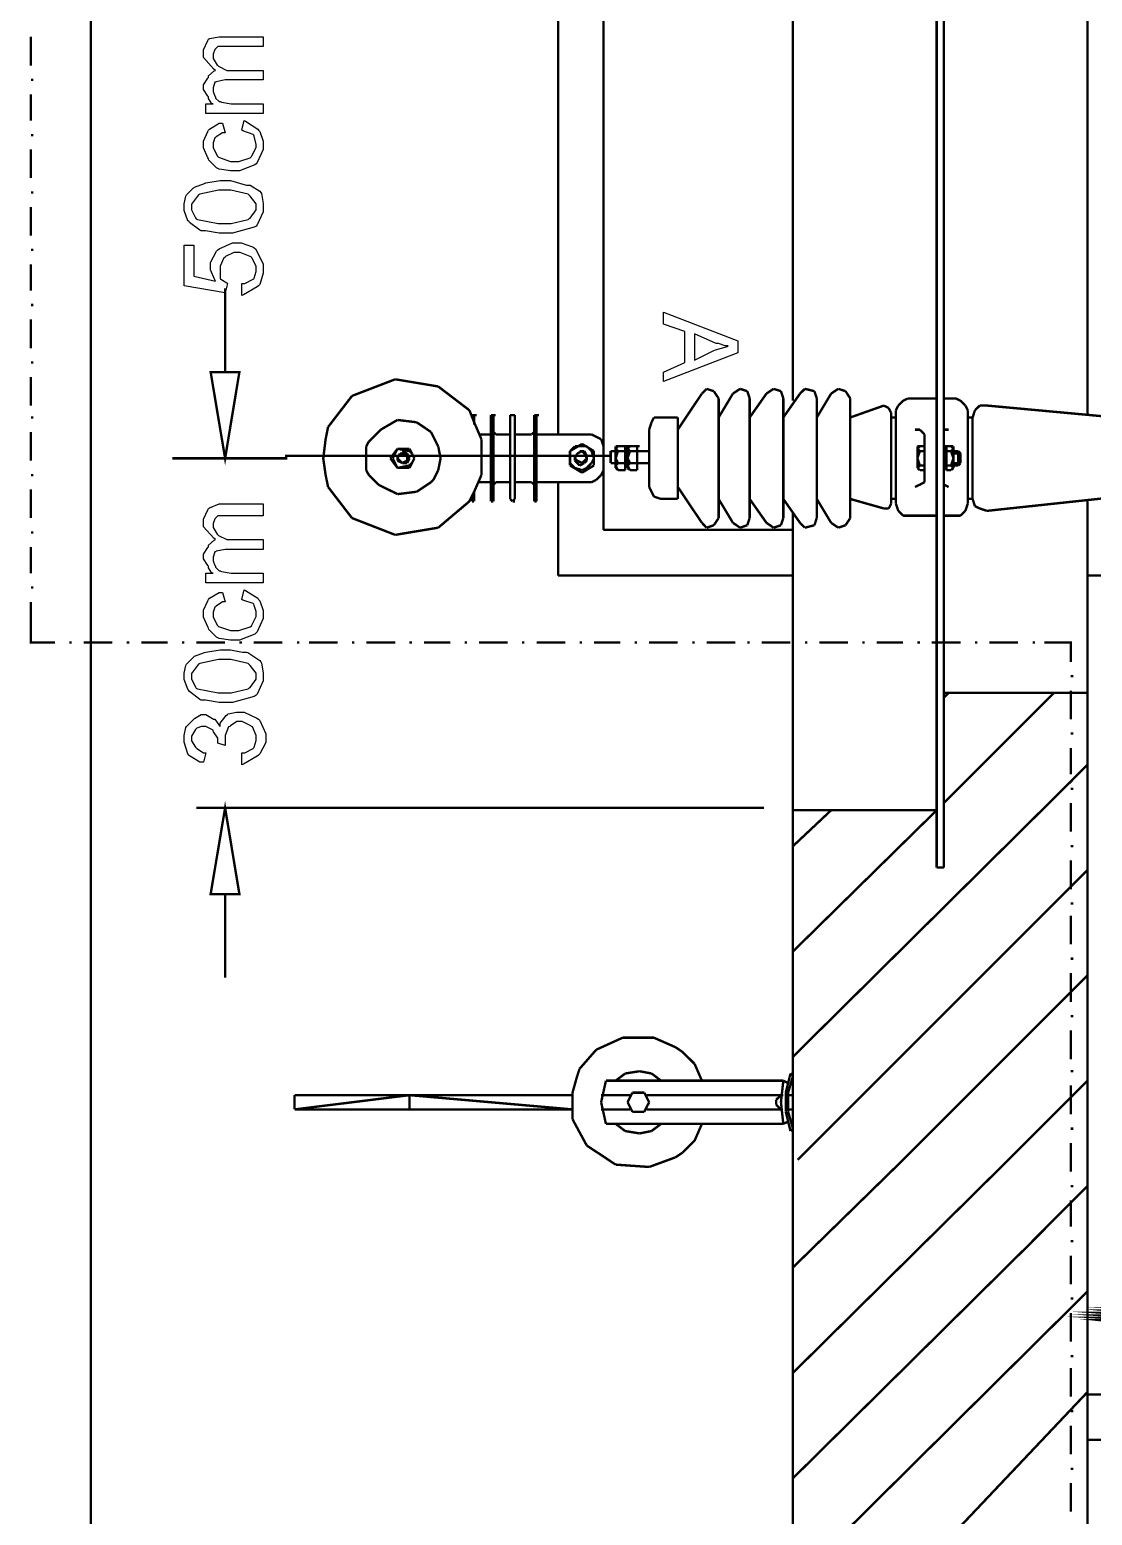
# Model space of a CAD drawing. Header units: metres. Extents: x 3290 to 4536, y 1562 to 1983.
# Drawn here: x 4113.22 to 4124.91, y 1697.76 to 1714.1 of the extents above; entities that cross this region are included whole.
import ezdxf

# ---------------------------------------------------------------- set-up
doc = ezdxf.new("R2010")
doc.units = ezdxf.units.M
for name, color, linetype in [('C00-00-00-BLACK', 7, 'Continuous'), ('C00-00-FF', 5, 'Continuous'), ('C00-7E-FF', 150, 'Continuous'), ('CC6-C8-CA', 254, 'Continuous'), ('CDB-DB-DB', 254, 'Continuous'), ('CFF-00-00', 1, 'Continuous'), ('CFF-7E-00', 30, 'Continuous')]:
    doc.layers.add(name, color=color, linetype=linetype)

msp = doc.modelspace()

# ---------------------------------------------------------------- linework, layer by layer
at = {"layer": 'C00-00-00-BLACK', "const_width": 0.0263}
for points in [[(4113.897, 1667.761), (4113.897, 1743.505)], [(4123.196, 1726.761), (4123.196, 1704.884)], [(4123.275, 1726.761), (4123.275, 1704.884)], [(4119.533, 1708.597), (4119.533, 1723.049)], [(4119.034, 1709.648), (4119.034, 1715.572)], [(4124.854, 1709.86), (4124.854, 1715.362)], [(4121.616, 1710.018), (4121.616, 1715.204)], [(4113.238, 1713.704), (4113.238, 1714.02)], [(4113.238, 1713.546), (4113.264, 1713.546)], [(4113.238, 1713.098), (4113.238, 1713.387)], [(4113.238, 1712.939), (4113.264, 1712.939)], [(4113.238, 1712.466), (4113.238, 1712.782)], [(4113.238, 1712.308), (4113.264, 1712.308)], [(4113.238, 1711.833), (4113.238, 1712.149)], [(4113.238, 1711.676), (4113.264, 1711.676)], [(4113.238, 1711.23), (4113.238, 1711.518)], [(4113.238, 1711.071), (4113.264, 1711.071)], [(4113.238, 1710.596), (4113.238, 1710.912)], [(4113.238, 1710.438), (4113.264, 1710.438)], [(4113.238, 1709.965), (4113.238, 1710.28)], [(4117.243, 1710.254), (4116.768, 1710.071)], [(4117.716, 1710.175), (4117.243, 1710.254)], [(4118.059, 1709.913), (4117.716, 1710.175)], [(4120.615, 1710.097), (4120.35, 1709.7)], [(4120.667, 1710.149), (4120.615, 1710.097)], [(4120.746, 1710.123), (4120.667, 1710.149)], [(4120.799, 1710.044), (4120.746, 1710.123)], [(4120.956, 1710.097), (4120.799, 1709.834)], [(4121.035, 1710.149), (4120.956, 1710.097)], [(4121.114, 1710.123), (4121.035, 1710.149)], [(4121.14, 1710.044), (4121.114, 1710.123)], [(4121.325, 1710.097), (4121.14, 1709.834)], [(4121.403, 1710.149), (4121.325, 1710.097)], [(4121.484, 1710.123), (4121.403, 1710.149)], [(4121.51, 1710.044), (4121.484, 1710.123)], [(4121.694, 1710.097), (4121.51, 1709.834)], [(4121.694, 1710.097), (4121.51, 1709.834)], [(4121.747, 1710.149), (4121.694, 1710.097)], [(4121.852, 1710.123), (4121.747, 1710.149)], [(4121.878, 1710.044), (4121.852, 1710.123)], [(4122.036, 1710.097), (4121.878, 1709.834)], [(4122.115, 1710.149), (4122.036, 1710.097)], [(4122.194, 1710.123), (4122.115, 1710.149)], [(4122.246, 1710.044), (4122.194, 1710.123)], [(4116.768, 1710.071), (4116.505, 1709.729)], [(4118.111, 1709.781), (4118.059, 1709.913)], [(4120.799, 1708.728), (4120.799, 1710.044)], [(4121.14, 1708.728), (4121.14, 1710.044)], [(4121.51, 1708.728), (4121.51, 1710.044)], [(4121.878, 1708.728), (4121.878, 1710.044)], [(4122.246, 1708.728), (4122.246, 1710.044)], [(4122.246, 1709.834), (4122.616, 1709.965)], [(4122.669, 1709.938), (4122.616, 1709.965)], [(4122.695, 1709.886), (4122.669, 1709.938)], [(4122.774, 1709.965), (4122.748, 1709.913)], [(4122.748, 1708.885), (4122.748, 1709.913)], [(4122.827, 1710.018), (4122.774, 1709.965)], [(4122.879, 1710.044), (4122.827, 1710.018)], [(4122.879, 1710.044), (4123.196, 1710.044)], [(4123.275, 1710.044), (4123.407, 1710.044)], [(4123.459, 1710.018), (4123.407, 1710.044)], [(4123.512, 1709.965), (4123.459, 1710.018)], [(4123.538, 1709.913), (4123.512, 1709.965)], [(4123.538, 1708.885), (4123.538, 1709.913)], [(4123.617, 1709.913), (4123.591, 1709.834)], [(4123.67, 1709.965), (4123.617, 1709.913)], [(4123.748, 1709.965), (4123.67, 1709.965)], [(4125.461, 1709.807), (4123.748, 1709.965)], [(4113.238, 1709.834), (4113.264, 1709.834)], [(4117.268, 1709.807), (4117.084, 1709.7)], [(4117.479, 1709.781), (4117.268, 1709.807)], [(4117.637, 1709.674), (4117.479, 1709.781)], [(4118.086, 1709.86), (4118.086, 1709.834)], [(4118.111, 1709.86), (4118.086, 1709.86)], [(4118.086, 1709.86), (4118.111, 1709.86)], [(4118.111, 1709.86), (4118.111, 1709.754)], [(4118.111, 1709.86), (4118.138, 1709.86)], [(4118.191, 1709.595), (4118.111, 1709.781)], [(4118.296, 1709.86), (4118.296, 1708.938)], [(4118.322, 1709.86), (4118.296, 1709.86)], [(4118.296, 1709.86), (4118.322, 1709.86)], [(4118.322, 1709.86), (4118.322, 1708.938)], [(4118.322, 1709.86), (4118.349, 1709.86)], [(4118.506, 1709.86), (4118.506, 1708.938)], [(4118.533, 1709.86), (4118.506, 1709.86)], [(4118.559, 1709.86), (4118.533, 1709.86)], [(4118.533, 1709.86), (4118.559, 1709.86)], [(4118.559, 1709.86), (4118.559, 1708.938)], [(4118.771, 1709.86), (4118.771, 1708.938)], [(4118.797, 1709.86), (4118.771, 1709.86)], [(4118.771, 1709.86), (4118.797, 1709.86)], [(4118.797, 1709.86), (4118.797, 1708.938)], [(4118.797, 1709.86), (4118.824, 1709.86)], [(4120.061, 1709.781), (4120.035, 1709.7)], [(4120.087, 1709.834), (4120.061, 1709.781)], [(4120.166, 1709.834), (4120.087, 1709.834)], [(4120.35, 1709.834), (4120.166, 1709.834)], [(4120.35, 1708.938), (4120.35, 1709.834)], [(4122.695, 1708.885), (4122.695, 1709.886)], [(4122.748, 1709.834), (4122.695, 1709.834)], [(4123.591, 1709.834), (4123.538, 1709.834)], [(4123.591, 1708.938), (4123.591, 1709.834)], [(4113.238, 1709.359), (4113.238, 1709.674)], [(4116.478, 1709.595), (4116.452, 1709.385)], [(4116.505, 1709.729), (4116.478, 1709.595)], [(4117.084, 1709.7), (4116.953, 1709.569)], [(4117.663, 1709.622), (4117.637, 1709.674)], [(4117.716, 1709.517), (4117.663, 1709.622)], [(4118.165, 1709.648), (4118.27, 1709.648)], [(4118.191, 1709.385), (4118.191, 1709.595)], [(4118.27, 1709.648), (4118.296, 1709.648)], [(4118.296, 1709.648), (4118.296, 1709.674)], [(4118.322, 1709.674), (4118.349, 1709.648)], [(4118.349, 1709.648), (4118.375, 1709.648)], [(4118.375, 1709.648), (4118.48, 1709.648)], [(4118.48, 1709.648), (4118.506, 1709.648)], [(4118.506, 1709.648), (4118.506, 1709.674)], [(4118.559, 1709.674), (4118.559, 1709.648)], [(4118.559, 1709.648), (4118.585, 1709.648)], [(4118.585, 1709.648), (4118.717, 1709.648)], [(4118.717, 1709.648), (4118.745, 1709.648)], [(4118.745, 1709.648), (4118.771, 1709.674)], [(4118.797, 1709.674), (4118.797, 1709.648)], [(4118.797, 1709.648), (4118.824, 1709.648)], [(4118.824, 1709.648), (4119.402, 1709.648)], [(4119.454, 1709.622), (4119.402, 1709.648)], [(4119.507, 1709.595), (4119.454, 1709.622)], [(4119.533, 1709.517), (4119.507, 1709.595)], [(4120.035, 1709.07), (4120.035, 1709.7)], [(4123.011, 1709.7), (4122.958, 1709.7)], [(4123.063, 1709.648), (4123.011, 1709.7)], [(4123.063, 1709.595), (4123.063, 1709.648)], [(4123.063, 1709.595), (4123.063, 1709.201)], [(4123.328, 1709.7), (4123.275, 1709.7)], [(4116.953, 1709.569), (4116.925, 1709.517)], [(4116.925, 1709.517), (4116.925, 1709.385)], [(4117.268, 1709.49), (4117.19, 1709.385)], [(4117.268, 1709.49), (4117.216, 1709.385)], [(4117.4, 1709.49), (4117.268, 1709.49)], [(4117.4, 1709.464), (4117.268, 1709.49)], [(4117.295, 1709.438), (4117.268, 1709.385)], [(4117.321, 1709.438), (4117.295, 1709.438)], [(4117.374, 1709.438), (4117.321, 1709.464)], [(4117.374, 1709.438), (4117.321, 1709.438)], [(4117.374, 1709.385), (4117.374, 1709.438)], [(4117.4, 1709.385), (4117.374, 1709.438)], [(4117.453, 1709.385), (4117.4, 1709.49)], [(4117.427, 1709.438), (4117.4, 1709.464)], [(4117.453, 1709.385), (4117.427, 1709.438)], [(4117.742, 1709.385), (4117.716, 1709.517)], [(4119.297, 1709.543), (4119.165, 1709.464)], [(4119.218, 1709.517), (4119.165, 1709.464)], [(4119.165, 1709.464), (4119.165, 1709.306)], [(4119.165, 1709.464), (4119.165, 1709.385)], [(4119.297, 1709.517), (4119.218, 1709.517)], [(4119.244, 1709.438), (4119.218, 1709.385)], [(4119.297, 1709.464), (4119.244, 1709.438)], [(4119.323, 1709.464), (4119.27, 1709.464)], [(4119.428, 1709.464), (4119.297, 1709.543)], [(4119.349, 1709.517), (4119.297, 1709.517)], [(4119.323, 1709.438), (4119.297, 1709.464)], [(4119.349, 1709.412), (4119.323, 1709.464)], [(4119.349, 1709.385), (4119.323, 1709.438)], [(4119.402, 1709.464), (4119.349, 1709.517)], [(4119.428, 1709.385), (4119.402, 1709.464)], [(4119.428, 1709.306), (4119.428, 1709.464)], [(4119.533, 1709.517), (4119.533, 1709.254)], [(4119.612, 1709.333), (4119.612, 1709.464)], [(4119.667, 1709.464), (4119.612, 1709.464)], [(4119.612, 1709.333), (4119.612, 1709.464)], [(4119.667, 1709.517), (4119.667, 1709.279)], [(4119.667, 1709.517), (4119.692, 1709.517)], [(4119.692, 1709.517), (4119.667, 1709.49)], [(4119.667, 1709.49), (4119.692, 1709.464)], [(4119.692, 1709.464), (4119.667, 1709.385)], [(4119.692, 1709.517), (4119.772, 1709.517)], [(4119.692, 1709.464), (4119.772, 1709.464)], [(4119.772, 1709.517), (4119.772, 1709.279)], [(4119.772, 1709.517), (4119.798, 1709.517)], [(4119.772, 1709.49), (4119.772, 1709.517)], [(4119.772, 1709.464), (4119.772, 1709.49)], [(4119.772, 1709.385), (4119.772, 1709.464)], [(4119.798, 1709.464), (4119.772, 1709.464)], [(4119.798, 1709.517), (4119.798, 1709.279)], [(4119.798, 1709.517), (4119.824, 1709.517)], [(4119.824, 1709.517), (4119.798, 1709.49)], [(4119.798, 1709.49), (4119.824, 1709.464)], [(4119.824, 1709.464), (4119.798, 1709.385)], [(4119.824, 1709.517), (4119.903, 1709.517)], [(4119.903, 1709.464), (4119.824, 1709.464)], [(4119.903, 1709.517), (4119.903, 1709.279)], [(4119.903, 1709.517), (4119.929, 1709.517)], [(4119.903, 1709.49), (4119.903, 1709.517)], [(4119.903, 1709.464), (4119.903, 1709.49)], [(4119.903, 1709.385), (4119.903, 1709.464)], [(4120.035, 1709.464), (4119.903, 1709.464)], [(4122.984, 1709.517), (4122.984, 1709.279)], [(4122.984, 1709.517), (4123.011, 1709.517)], [(4123.011, 1709.517), (4122.984, 1709.49)], [(4122.984, 1709.49), (4123.011, 1709.464)], [(4123.011, 1709.464), (4122.984, 1709.385)], [(4123.011, 1709.517), (4123.063, 1709.517)], [(4123.011, 1709.464), (4123.063, 1709.464)], [(4123.275, 1709.517), (4123.302, 1709.517)], [(4123.302, 1709.279), (4123.302, 1709.517)], [(4123.302, 1709.517), (4123.328, 1709.517)], [(4123.354, 1709.517), (4123.302, 1709.517)], [(4123.302, 1709.517), (4123.302, 1709.49)], [(4123.302, 1709.49), (4123.302, 1709.464)], [(4123.302, 1709.464), (4123.302, 1709.385)], [(4123.302, 1709.464), (4123.354, 1709.464)], [(4123.381, 1709.517), (4123.354, 1709.517)], [(4123.381, 1709.49), (4123.354, 1709.517)], [(4123.354, 1709.464), (4123.381, 1709.49)], [(4123.381, 1709.385), (4123.354, 1709.464)], [(4123.381, 1709.279), (4123.381, 1709.517)], [(4123.433, 1709.464), (4123.381, 1709.464)], [(4123.381, 1709.438), (4123.433, 1709.438)], [(4123.433, 1709.464), (4123.433, 1709.306)], [(4123.459, 1709.438), (4123.433, 1709.464)], [(4123.459, 1709.438), (4123.459, 1709.333)], [(4116.452, 1709.385), (4116.478, 1709.201)], [(4116.925, 1709.385), (4116.925, 1709.254)], [(4117.19, 1709.385), (4117.268, 1709.279)], [(4117.216, 1709.385), (4117.268, 1709.279)], [(4117.268, 1709.412), (4117.268, 1709.359)], [(4117.268, 1709.385), (4117.295, 1709.359)], [(4117.268, 1709.359), (4117.321, 1709.333)], [(4117.268, 1709.279), (4117.4, 1709.306)], [(4117.268, 1709.279), (4117.4, 1709.279)], [(4117.295, 1709.359), (4117.321, 1709.333)], [(4117.321, 1709.333), (4117.374, 1709.359)], [(4117.321, 1709.333), (4117.374, 1709.333)], [(4117.374, 1709.359), (4117.374, 1709.385)], [(4117.374, 1709.333), (4117.4, 1709.385)], [(4117.4, 1709.279), (4117.453, 1709.385)], [(4117.4, 1709.306), (4117.427, 1709.333)], [(4117.427, 1709.333), (4117.453, 1709.385)], [(4117.716, 1709.254), (4117.742, 1709.385)], [(4118.191, 1709.201), (4118.191, 1709.385)], [(4119.165, 1709.385), (4119.165, 1709.333)], [(4119.165, 1709.333), (4119.218, 1709.279)], [(4119.165, 1709.306), (4119.297, 1709.227)], [(4119.218, 1709.412), (4119.218, 1709.359)], [(4119.218, 1709.385), (4119.244, 1709.359)], [(4119.218, 1709.359), (4119.27, 1709.306)], [(4119.218, 1709.279), (4119.297, 1709.254)], [(4119.244, 1709.359), (4119.297, 1709.333)], [(4119.27, 1709.306), (4119.323, 1709.333)], [(4119.297, 1709.333), (4119.323, 1709.359)], [(4119.297, 1709.227), (4119.428, 1709.306)], [(4119.297, 1709.254), (4119.349, 1709.279)], [(4119.323, 1709.359), (4119.349, 1709.385)], [(4119.323, 1709.333), (4119.349, 1709.359)], [(4119.349, 1709.359), (4119.349, 1709.412)], [(4119.349, 1709.279), (4119.402, 1709.333)], [(4119.402, 1709.333), (4119.428, 1709.385)], [(4119.667, 1709.333), (4119.612, 1709.333)], [(4119.667, 1709.385), (4119.692, 1709.333)], [(4119.692, 1709.333), (4119.667, 1709.306)], [(4119.667, 1709.306), (4119.692, 1709.254)], [(4119.692, 1709.254), (4119.667, 1709.279)], [(4119.772, 1709.333), (4119.692, 1709.333)], [(4119.772, 1709.333), (4119.772, 1709.385)], [(4119.772, 1709.306), (4119.772, 1709.333)], [(4119.798, 1709.333), (4119.772, 1709.333)], [(4119.772, 1709.254), (4119.772, 1709.306)], [(4119.772, 1709.279), (4119.772, 1709.254)], [(4119.798, 1709.385), (4119.824, 1709.333)], [(4119.824, 1709.333), (4119.798, 1709.306)], [(4119.798, 1709.306), (4119.824, 1709.254)], [(4119.824, 1709.254), (4119.798, 1709.279)], [(4119.903, 1709.333), (4119.824, 1709.333)], [(4119.903, 1709.333), (4119.903, 1709.385)], [(4119.903, 1709.306), (4119.903, 1709.333)], [(4120.035, 1709.333), (4119.903, 1709.333)], [(4119.903, 1709.254), (4119.903, 1709.306)], [(4119.903, 1709.254), (4119.903, 1709.279)], [(4122.984, 1709.385), (4123.011, 1709.306)], [(4123.011, 1709.306), (4122.984, 1709.279)], [(4122.984, 1709.279), (4123.011, 1709.254)], [(4123.011, 1709.254), (4122.984, 1709.279)], [(4123.011, 1709.306), (4123.063, 1709.306)], [(4123.275, 1709.279), (4123.302, 1709.279)], [(4123.302, 1709.385), (4123.302, 1709.306)], [(4123.302, 1709.306), (4123.302, 1709.279)], [(4123.302, 1709.306), (4123.354, 1709.306)], [(4123.302, 1709.279), (4123.302, 1709.254)], [(4123.302, 1709.279), (4123.302, 1709.254)], [(4123.354, 1709.306), (4123.381, 1709.385)], [(4123.381, 1709.279), (4123.354, 1709.306)], [(4123.354, 1709.254), (4123.381, 1709.279)], [(4123.381, 1709.279), (4123.354, 1709.254)], [(4123.381, 1709.333), (4123.433, 1709.333)], [(4123.381, 1709.306), (4123.433, 1709.306)], [(4123.433, 1709.306), (4123.459, 1709.333)], [(4113.238, 1709.201), (4113.264, 1709.201)], [(4116.478, 1709.201), (4116.505, 1709.07)], [(4116.925, 1709.254), (4116.953, 1709.201)], [(4116.953, 1709.201), (4117.059, 1709.095)], [(4117.059, 1709.095), (4117.268, 1708.991)], [(4117.479, 1709.017), (4117.637, 1709.122)], [(4117.637, 1709.122), (4117.663, 1709.148)], [(4117.663, 1709.148), (4117.716, 1709.254)], [(4118.111, 1709.017), (4118.191, 1709.201)], [(4118.165, 1709.122), (4118.27, 1709.122)], [(4118.296, 1709.122), (4118.27, 1709.122)], [(4118.296, 1709.095), (4118.296, 1709.122)], [(4118.349, 1709.122), (4118.322, 1709.095)], [(4118.375, 1709.122), (4118.349, 1709.122)], [(4118.48, 1709.122), (4118.375, 1709.122)], [(4118.506, 1709.122), (4118.48, 1709.122)], [(4118.506, 1709.095), (4118.506, 1709.122)], [(4118.585, 1709.122), (4118.559, 1709.122)], [(4118.559, 1709.122), (4118.559, 1709.095)], [(4118.585, 1709.122), (4118.717, 1709.122)], [(4118.745, 1709.122), (4118.717, 1709.122)], [(4118.771, 1709.095), (4118.745, 1709.122)], [(4118.824, 1709.122), (4118.797, 1709.122)], [(4118.797, 1709.122), (4118.797, 1709.095)], [(4118.824, 1709.122), (4119.402, 1709.122)], [(4119.034, 1708.095), (4119.034, 1709.122)], [(4119.402, 1709.122), (4119.454, 1709.148)], [(4119.454, 1709.148), (4119.507, 1709.201)], [(4119.507, 1709.201), (4119.533, 1709.254)], [(4119.692, 1709.254), (4119.772, 1709.254)], [(4119.824, 1709.254), (4119.903, 1709.254)], [(4122.958, 1709.07), (4123.011, 1709.095)], [(4123.063, 1709.254), (4123.011, 1709.254)], [(4123.011, 1709.095), (4123.063, 1709.122)], [(4123.063, 1709.122), (4123.063, 1709.201)], [(4123.275, 1709.095), (4123.328, 1709.07)], [(4123.354, 1709.254), (4123.302, 1709.254)], [(4113.238, 1708.728), (4113.238, 1709.043)], [(4116.505, 1709.07), (4116.768, 1708.728)], [(4117.268, 1708.991), (4117.479, 1709.017)], [(4118.059, 1708.912), (4118.111, 1709.017)], [(4118.086, 1708.964), (4118.086, 1708.912)], [(4118.111, 1709.017), (4118.111, 1708.938)], [(4118.111, 1708.912), (4118.111, 1708.938)], [(4118.296, 1708.938), (4118.296, 1708.912)], [(4118.322, 1708.912), (4118.322, 1708.938)], [(4118.506, 1708.938), (4118.533, 1708.912)], [(4118.533, 1708.912), (4118.559, 1708.938)], [(4118.771, 1708.938), (4118.771, 1708.912)], [(4118.797, 1708.912), (4118.797, 1708.938)], [(4120.035, 1709.07), (4120.061, 1709.017)], [(4120.061, 1709.017), (4120.087, 1708.964)], [(4120.087, 1708.964), (4120.166, 1708.938)], [(4120.35, 1708.938), (4120.166, 1708.938)], [(4120.35, 1709.07), (4120.615, 1708.675)], [(4120.956, 1708.675), (4120.799, 1708.938)], [(4121.325, 1708.675), (4121.14, 1708.938)], [(4121.694, 1708.675), (4121.51, 1708.938)], [(4122.036, 1708.675), (4121.878, 1708.938)], [(4122.246, 1708.938), (4122.616, 1708.833)], [(4122.748, 1708.938), (4122.695, 1708.938)], [(4123.591, 1708.938), (4123.538, 1708.938)], [(4123.591, 1708.938), (4123.617, 1708.859)], [(4123.748, 1708.807), (4125.461, 1708.991)], [(4117.716, 1708.622), (4118.059, 1708.912)], [(4118.086, 1708.912), (4118.111, 1708.912)], [(4118.296, 1708.912), (4118.322, 1708.912)], [(4118.533, 1708.912), (4118.559, 1708.912)], [(4118.771, 1708.912), (4118.797, 1708.912)], [(4121.616, 1675.501), (4121.616, 1708.78)], [(4122.616, 1708.833), (4122.669, 1708.833)], [(4122.669, 1708.833), (4122.695, 1708.885)], [(4122.748, 1708.885), (4122.774, 1708.807)], [(4122.774, 1708.807), (4122.827, 1708.754)], [(4123.459, 1708.754), (4123.512, 1708.807)], [(4123.512, 1708.807), (4123.538, 1708.885)], [(4123.617, 1708.859), (4123.67, 1708.833)], [(4123.67, 1708.833), (4123.748, 1708.807)], [(4124.854, 1678.713), (4124.854, 1708.912)], [(4116.768, 1708.728), (4117.243, 1708.543)], [(4117.243, 1708.543), (4117.716, 1708.622)], [(4120.615, 1708.675), (4120.667, 1708.622)], [(4120.667, 1708.622), (4120.746, 1708.649)], [(4120.746, 1708.649), (4120.799, 1708.728)], [(4120.956, 1708.675), (4121.035, 1708.622)], [(4121.035, 1708.622), (4121.114, 1708.649)], [(4121.114, 1708.649), (4121.14, 1708.728)], [(4121.325, 1708.675), (4121.403, 1708.622)], [(4121.403, 1708.622), (4121.484, 1708.649)], [(4121.484, 1708.649), (4121.51, 1708.728)], [(4121.694, 1708.675), (4121.747, 1708.622)], [(4121.747, 1708.622), (4121.852, 1708.649)], [(4121.852, 1708.649), (4121.878, 1708.728)], [(4122.036, 1708.675), (4122.115, 1708.622)], [(4122.115, 1708.622), (4122.194, 1708.649)], [(4122.194, 1708.649), (4122.246, 1708.728)], [(4122.827, 1708.754), (4122.879, 1708.754)], [(4122.879, 1708.754), (4123.196, 1708.754)], [(4123.275, 1708.754), (4123.407, 1708.754)], [(4123.407, 1708.754), (4123.459, 1708.754)], [(4113.238, 1708.57), (4113.264, 1708.57)], [(4121.616, 1708.597), (4119.533, 1708.597)], [(4113.238, 1708.121), (4113.238, 1708.41)], [(4113.238, 1707.964), (4113.264, 1707.964)], [(4121.616, 1708.095), (4119.034, 1708.095)], [(4124.854, 1708.095), (4125.408, 1708.095)], [(4113.502, 1707.359), (4113.238, 1707.359), (4113.238, 1707.805)], [(4113.66, 1707.359), (4113.686, 1707.359)], [(4114.133, 1707.359), (4113.817, 1707.359)], [(4114.292, 1707.359), (4114.319, 1707.359)], [(4114.74, 1707.359), (4114.451, 1707.359)], [(4114.898, 1707.359), (4114.924, 1707.359)], [(4115.373, 1707.359), (4115.055, 1707.359)], [(4115.53, 1707.359), (4115.557, 1707.359)], [(4116.003, 1707.359), (4115.687, 1707.359)], [(4116.163, 1707.359), (4116.189, 1707.359)], [(4116.61, 1707.359), (4116.294, 1707.359)], [(4116.768, 1707.359), (4116.794, 1707.359)], [(4117.243, 1707.359), (4116.925, 1707.359)], [(4117.4, 1707.359), (4117.427, 1707.359)], [(4117.849, 1707.359), (4117.558, 1707.359)], [(4118.007, 1707.359), (4118.033, 1707.359)], [(4118.48, 1707.359), (4118.165, 1707.359)], [(4118.638, 1707.359), (4118.664, 1707.359)], [(4119.113, 1707.359), (4118.797, 1707.359)], [(4119.27, 1707.359), (4119.297, 1707.359)], [(4119.719, 1707.359), (4119.428, 1707.359)], [(4119.877, 1707.359), (4119.903, 1707.359)], [(4120.35, 1707.359), (4120.035, 1707.359)], [(4120.508, 1707.359), (4120.535, 1707.359)], [(4120.983, 1707.359), (4120.667, 1707.359)], [(4121.114, 1707.359), (4121.14, 1707.359)], [(4121.589, 1707.359), (4121.272, 1707.359)], [(4121.747, 1707.359), (4121.773, 1707.359)], [(4122.22, 1707.359), (4121.905, 1707.359)], [(4122.38, 1707.359), (4122.405, 1707.359)], [(4122.827, 1707.359), (4122.537, 1707.359)], [(4122.984, 1707.359), (4123.011, 1707.359)], [(4123.459, 1707.359), (4123.142, 1707.359)], [(4123.617, 1707.359), (4123.643, 1707.359)], [(4124.092, 1707.359), (4123.775, 1707.359)], [(4124.25, 1707.359), (4124.276, 1707.359)], [(4124.67, 1707.146), (4124.67, 1707.359), (4124.381, 1707.359)], [(4124.67, 1706.989), (4124.697, 1706.989)], [(4124.67, 1706.516), (4124.67, 1706.831)], [(4123.275, 1706.753), (4123.328, 1706.805)], [(4123.275, 1705.594), (4124.486, 1706.805)], [(4124.854, 1706.805), (4123.275, 1706.805)], [(4124.67, 1706.358), (4124.697, 1706.358)], [(4124.67, 1705.91), (4124.67, 1706.2)], [(4124.67, 1705.83), (4124.854, 1706.016)], [(4121.616, 1702.804), (4124.67, 1705.83)], [(4124.67, 1705.751), (4124.697, 1705.751)], [(4121.616, 1705.12), (4122.036, 1705.515)], [(4121.616, 1703.962), (4123.196, 1705.515)], [(4121.616, 1705.515), (4123.196, 1705.515)], [(4124.67, 1705.278), (4124.67, 1705.594)], [(4124.67, 1705.12), (4124.697, 1705.12)], [(4123.196, 1704.884), (4123.275, 1704.884)], [(4124.67, 1704.646), (4124.67, 1704.963)], [(4124.67, 1704.672), (4124.854, 1704.858)], [(4121.668, 1701.671), (4124.67, 1704.672)], [(4124.67, 1704.488), (4124.697, 1704.488)], [(4124.67, 1704.041), (4124.67, 1704.356)], [(4124.67, 1703.883), (4124.697, 1703.883)], [(4124.67, 1703.408), (4124.67, 1703.725)], [(4124.67, 1703.515), (4124.854, 1703.699)], [(4122.827, 1701.671), (4124.67, 1703.515)], [(4124.67, 1703.251), (4124.697, 1703.251)], [(4124.67, 1702.777), (4124.67, 1703.093)], [(4119.745, 1703.014), (4119.454, 1702.882)], [(4120.087, 1703.014), (4119.745, 1703.014)], [(4120.324, 1702.909), (4120.087, 1703.014)], [(4120.403, 1702.856), (4120.324, 1702.909)], [(4119.454, 1702.882), (4119.27, 1702.672)], [(4120.535, 1702.725), (4120.403, 1702.856)], [(4120.615, 1702.541), (4120.535, 1702.725)], [(4119.244, 1702.593), (4119.192, 1702.409)], [(4119.27, 1702.672), (4119.244, 1702.593)], [(4119.772, 1702.62), (4119.667, 1702.541)], [(4119.929, 1702.645), (4119.772, 1702.62)], [(4120.061, 1702.62), (4119.929, 1702.645)], [(4120.166, 1702.541), (4120.061, 1702.62)], [(4121.589, 1702.62), (4121.537, 1702.409)], [(4121.616, 1702.593), (4121.563, 1702.409)], [(4121.589, 1702.62), (4121.616, 1702.593)], [(4124.67, 1702.645), (4124.697, 1702.645)], [(4119.192, 1702.409), (4119.192, 1702.199)], [(4119.56, 1702.541), (4119.507, 1702.304)], [(4121.51, 1702.541), (4119.56, 1702.541)], [(4119.851, 1702.409), (4119.824, 1702.357)], [(4119.929, 1702.409), (4119.851, 1702.409)], [(4119.982, 1702.409), (4119.929, 1702.409)], [(4120.008, 1702.357), (4119.982, 1702.409)], [(4121.51, 1702.541), (4121.484, 1702.304)], [(4121.51, 1702.541), (4121.563, 1702.514)], [(4121.537, 1702.409), (4121.537, 1702.199)], [(4121.563, 1702.409), (4121.563, 1702.199)], [(4124.67, 1702.357), (4124.854, 1702.541)], [(4124.67, 1702.172), (4124.67, 1702.488)], [(4117.4, 1702.382), (4116.137, 1702.225)], [(4117.4, 1702.382), (4116.137, 1702.225)], [(4116.137, 1702.225), (4116.137, 1702.382)], [(4116.137, 1702.382), (4117.4, 1702.382)], [(4119.192, 1702.225), (4117.4, 1702.382)], [(4117.4, 1702.382), (4119.192, 1702.382)], [(4119.192, 1702.225), (4117.4, 1702.382)], [(4117.4, 1702.382), (4117.4, 1702.225)], [(4117.4, 1702.225), (4117.4, 1702.382)], [(4119.192, 1702.382), (4119.192, 1702.225)], [(4119.824, 1702.382), (4119.507, 1702.382)], [(4119.507, 1702.304), (4119.56, 1702.066)], [(4119.824, 1702.357), (4119.798, 1702.304)], [(4119.798, 1702.304), (4119.824, 1702.251)], [(4119.824, 1702.251), (4119.851, 1702.199)], [(4119.982, 1702.199), (4120.008, 1702.251)], [(4121.484, 1702.382), (4120.008, 1702.382)], [(4120.035, 1702.304), (4120.008, 1702.357)], [(4120.008, 1702.251), (4120.035, 1702.304)], [(4121.484, 1702.382), (4121.431, 1702.33)], [(4121.431, 1702.33), (4121.431, 1702.277)], [(4121.431, 1702.277), (4121.484, 1702.225)], [(4121.484, 1702.382), (4121.51, 1702.382)], [(4121.484, 1702.304), (4121.51, 1702.066)], [(4121.563, 1702.382), (4121.589, 1702.382)], [(4121.616, 1702.382), (4121.589, 1702.382)], [(4121.616, 1702.357), (4121.616, 1702.382)], [(4121.616, 1702.357), (4121.616, 1702.251)], [(4121.616, 1702.225), (4121.616, 1702.251)], [(4123.985, 1701.671), (4124.67, 1702.357)], [(4116.137, 1702.225), (4117.4, 1702.225)], [(4117.4, 1702.225), (4119.192, 1702.225)], [(4119.192, 1702.199), (4119.192, 1702.118)], [(4119.192, 1702.118), (4119.349, 1701.828)], [(4119.824, 1702.225), (4119.507, 1702.225)], [(4119.851, 1702.199), (4119.929, 1702.199)], [(4119.929, 1702.199), (4119.982, 1702.199)], [(4121.484, 1702.225), (4120.008, 1702.225)], [(4121.51, 1702.066), (4121.563, 1702.091)], [(4121.537, 1702.199), (4121.589, 1701.987)], [(4121.563, 1702.225), (4121.589, 1702.225)], [(4121.563, 1702.199), (4121.616, 1702.013)], [(4121.589, 1702.225), (4121.616, 1702.225)], [(4121.51, 1702.066), (4119.56, 1702.066)], [(4119.667, 1702.066), (4119.772, 1701.987)], [(4119.772, 1701.987), (4119.929, 1701.961)], [(4119.929, 1701.961), (4120.061, 1701.987)], [(4120.061, 1701.987), (4120.166, 1702.066)], [(4120.535, 1701.882), (4120.615, 1702.066)], [(4121.616, 1702.013), (4121.589, 1701.987)], [(4124.67, 1702.013), (4124.697, 1702.013)], [(4119.349, 1701.828), (4119.667, 1701.618)], [(4120.324, 1701.698), (4120.403, 1701.75)], [(4120.403, 1701.75), (4120.535, 1701.882)], [(4124.67, 1701.54), (4124.67, 1701.855)], [(4119.667, 1701.618), (4120.035, 1701.592)], [(4120.035, 1701.592), (4120.324, 1701.698)], [(4121.616, 1700.487), (4122.827, 1701.671)], [(4121.616, 1699.328), (4123.985, 1701.671)], [(4124.67, 1701.198), (4124.854, 1701.382)], [(4124.67, 1701.382), (4124.697, 1701.382)], [(4124.17, 1700.696), (4124.67, 1701.198)], [(4124.67, 1700.935), (4124.67, 1701.224)], [(4124.67, 1700.775), (4124.697, 1700.775)], [(4121.616, 1698.169), (4124.17, 1700.696)], [(4124.67, 1700.302), (4124.67, 1700.618)], [(4121.616, 1697.011), (4124.854, 1700.223)], [(4124.67, 1700.145), (4124.697, 1700.145)], [(4124.67, 1699.671), (4124.67, 1699.987)], [(4124.67, 1699.512), (4124.697, 1699.512)], [(4124.67, 1699.065), (4124.67, 1699.38)], [(4121.616, 1695.694), (4124.854, 1699.117)], [(4124.854, 1699.091), (4146.772, 1699.091)], [(4124.67, 1698.907), (4124.697, 1698.907)], [(4124.67, 1698.433), (4124.67, 1698.749)], [(4124.854, 1698.592), (4146.772, 1698.592)], [(4124.67, 1698.274), (4124.697, 1698.274)], [(4124.67, 1697.801), (4124.67, 1698.117)]]:
    msp.add_lwpolyline(points, dxfattribs=at)
at = {"layer": 'C00-00-00-BLACK'}
for points in [[(4120.192, 1710.992), (4121.009, 1710.675), (4121.009, 1710.544), (4120.192, 1710.228), (4120.192, 1710.333), (4120.429, 1710.438), (4120.429, 1710.78), (4120.192, 1710.859), (4120.192, 1710.992)], [(4120.535, 1710.754), (4120.535, 1710.465), (4120.746, 1710.57), (4120.766, 1710.577), (4120.898, 1710.616), (4120.904, 1710.622), (4120.871, 1710.622), (4120.797, 1710.649), (4120.772, 1710.649), (4120.535, 1710.754)]]:
    msp.add_lwpolyline(points, close=True, dxfattribs=at)
at = {"layer": 'C00-00-FF', "const_width": 0.0263}
msp.add_lwpolyline([(4116.057, 1709.385), (4114.792, 1709.385)], dxfattribs=at)
msp.add_lwpolyline([(4116.057, 1709.385), (4114.792, 1709.385)], dxfattribs=at)
at = {"layer": 'C00-7E-FF', "const_width": 0.0263}
for points in [[(4115.373, 1710.333), (4115.373, 1711.255)], [(4115.373, 1710.333), (4115.373, 1710.885)], [(4115.108, 1709.385), (4115.055, 1709.385)], [(4115.108, 1709.385), (4115.055, 1709.385)], [(4121.298, 1705.541), (4115.055, 1705.541)], [(4115.373, 1704.593), (4115.373, 1703.673)]]:
    msp.add_lwpolyline(points, dxfattribs=at)
for points in [[(4115.214, 1710.333), (4115.53, 1710.333), (4115.373, 1709.385), (4115.214, 1710.333)], [(4115.214, 1710.333), (4115.53, 1710.333), (4115.373, 1709.385), (4115.214, 1710.333)], [(4115.214, 1704.593), (4115.53, 1704.593), (4115.373, 1705.541), (4115.214, 1704.593)]]:
    msp.add_lwpolyline(points, close=True, dxfattribs=at)
at = {"layer": 'C00-7E-FF'}
for points in [[(4115.214, 1710.333), (4115.53, 1710.333), (4115.373, 1709.385), (4115.214, 1710.333)], [(4115.214, 1710.333), (4115.53, 1710.333), (4115.373, 1709.385), (4115.214, 1710.333)], [(4115.214, 1704.593), (4115.53, 1704.593), (4115.373, 1705.541), (4115.214, 1704.593)]]:
    msp.add_lwpolyline(points, close=True, dxfattribs=at)
at = {"layer": 'CC6-C8-CA', "const_width": 0.0263}
for points in [[(4125.408, 1699.96), (4125.04, 1699.96), (4125.435, 1699.934), (4125.408, 1699.96)], [(4125.382, 1699.987), (4125.04, 1699.987), (4125.408, 1699.96), (4125.382, 1699.987)], [(4125.356, 1700.014), (4125.093, 1700.014), (4125.382, 1699.987), (4125.356, 1700.014)], [(4125.75, 1700.039), (4125.303, 1700.039), (4125.75, 1700.014), (4125.75, 1700.039)], [(4125.435, 1699.934), (4125.014, 1699.934), (4125.435, 1699.908), (4125.435, 1699.934)], [(4125.461, 1699.908), (4124.988, 1699.908), (4125.461, 1699.855), (4125.461, 1699.908)]]:
    msp.add_lwpolyline(points, close=True, dxfattribs=at)
at = {"layer": 'CDB-DB-DB', "const_width": 0.0263}
msp.add_lwpolyline([(4124.854, 1699.249), (4124.854, 1699.934)], dxfattribs=at)
at = {"layer": 'CFF-00-00', "const_width": 0.0263}
msp.add_lwpolyline([(4119.612, 1709.412), (4116.03, 1709.412)], dxfattribs=at)
at = {"layer": 'CFF-7E-00'}
for points in [[(4115.793, 1713.176), (4115.162, 1713.176), (4115.162, 1713.282), (4115.241, 1713.282), (4115.227, 1713.282), (4115.189, 1713.341), (4115.189, 1713.361), (4115.182, 1713.367), (4115.134, 1713.442), (4115.134, 1713.465), (4115.134, 1713.493), (4115.182, 1713.567), (4115.189, 1713.573), (4115.189, 1713.592), (4115.254, 1713.646), (4115.267, 1713.651), (4115.248, 1713.665), (4115.134, 1713.793), (4115.134, 1713.836), (4115.134, 1713.875), (4115.182, 1713.98), (4115.189, 1713.993), (4115.201, 1714), (4115.309, 1714.02), (4115.346, 1714.02), (4115.793, 1714.02), (4115.793, 1713.914), (4115.399, 1713.914), (4115.373, 1713.914), (4115.313, 1713.914), (4115.294, 1713.914), (4115.294, 1713.914), (4115.267, 1713.887), (4115.267, 1713.887), (4115.26, 1713.882), (4115.241, 1713.828), (4115.241, 1713.809), (4115.241, 1713.783), (4115.287, 1713.71), (4115.294, 1713.704), (4115.3, 1713.698), (4115.393, 1713.651), (4115.425, 1713.651), (4115.793, 1713.651), (4115.793, 1713.546), (4115.373, 1713.546), (4115.373, 1713.546), (4115.273, 1713.526), (4115.267, 1713.52), (4115.26, 1713.52), (4115.241, 1713.46), (4115.241, 1713.439), (4115.241, 1713.42), (4115.26, 1713.367), (4115.267, 1713.361), (4115.267, 1713.347), (4115.306, 1713.307), (4115.32, 1713.307), (4115.332, 1713.302), (4115.441, 1713.282), (4115.478, 1713.282), (4115.793, 1713.282), (4115.793, 1713.176)], [(4115.557, 1712.992), (4115.583, 1713.098), (4115.596, 1713.092), (4115.734, 1713.006), (4115.74, 1712.992), (4115.753, 1712.98), (4115.793, 1712.871), (4115.793, 1712.834), (4115.793, 1712.782), (4115.727, 1712.638), (4115.714, 1712.625), (4115.7, 1712.611), (4115.533, 1712.546), (4115.478, 1712.546), (4115.432, 1712.546), (4115.307, 1712.565), (4115.294, 1712.571), (4115.28, 1712.578), (4115.194, 1712.664), (4115.189, 1712.677), (4115.182, 1712.69), (4115.134, 1712.798), (4115.134, 1712.834), (4115.134, 1712.874), (4115.182, 1712.98), (4115.189, 1712.992), (4115.201, 1713.006), (4115.309, 1713.071), (4115.346, 1713.071), (4115.373, 1712.965), (4115.346, 1712.965), (4115.273, 1712.92), (4115.267, 1712.913), (4115.26, 1712.908), (4115.241, 1712.853), (4115.241, 1712.834), (4115.241, 1712.802), (4115.287, 1712.71), (4115.294, 1712.703), (4115.3, 1712.697), (4115.433, 1712.65), (4115.478, 1712.65), (4115.523, 1712.65), (4115.648, 1712.69), (4115.662, 1712.703), (4115.668, 1712.71), (4115.714, 1712.803), (4115.714, 1712.834), (4115.714, 1712.834), (4115.694, 1712.926), (4115.687, 1712.939), (4115.681, 1712.946), (4115.569, 1712.986), (4115.557, 1712.992)], [(4115.373, 1711.86), (4115.306, 1711.86), (4115.157, 1711.887), (4115.108, 1711.887), (4115.094, 1711.893), (4114.982, 1711.978), (4114.976, 1711.991), (4114.963, 1711.998), (4114.924, 1712.111), (4114.924, 1712.149), (4114.924, 1712.183), (4114.943, 1712.269), (4114.95, 1712.282), (4114.956, 1712.289), (4115.022, 1712.354), (4115.029, 1712.361), (4115.035, 1712.367), (4115.148, 1712.408), (4115.162, 1712.414), (4115.162, 1712.414), (4115.32, 1712.44), (4115.373, 1712.44), (4115.432, 1712.44), (4115.595, 1712.394), (4115.609, 1712.387), (4115.648, 1712.387), (4115.753, 1712.322), (4115.767, 1712.308), (4115.773, 1712.296), (4115.793, 1712.186), (4115.793, 1712.149), (4115.793, 1712.097), (4115.727, 1711.952), (4115.714, 1711.939), (4115.694, 1711.926), (4115.453, 1711.86), (4115.373, 1711.86)], [(4115.373, 1711.966), (4115.438, 1711.966), (4115.628, 1712.011), (4115.635, 1712.018), (4115.648, 1712.024), (4115.714, 1712.118), (4115.714, 1712.149), (4115.714, 1712.183), (4115.648, 1712.269), (4115.635, 1712.282), (4115.628, 1712.289), (4115.436, 1712.335), (4115.373, 1712.335), (4115.3, 1712.335), (4115.094, 1712.289), (4115.082, 1712.282), (4115.068, 1712.269), (4115.003, 1712.179), (4115.003, 1712.149), (4115.003, 1712.116), (4115.048, 1712.031), (4115.055, 1712.018), (4115.068, 1712.011), (4115.296, 1711.966), (4115.373, 1711.966)], [(4115.557, 1711.176), (4115.557, 1711.308), (4115.589, 1711.308), (4115.681, 1711.354), (4115.687, 1711.36), (4115.694, 1711.367), (4115.714, 1711.441), (4115.714, 1711.466), (4115.714, 1711.498), (4115.668, 1711.591), (4115.662, 1711.597), (4115.648, 1711.604), (4115.54, 1711.649), (4115.503, 1711.649), (4115.47, 1711.649), (4115.378, 1711.604), (4115.373, 1711.597), (4115.359, 1711.591), (4115.32, 1711.497), (4115.32, 1711.466), (4115.32, 1711.44), (4115.32, 1711.38), (4115.32, 1711.36), (4115.325, 1711.354), (4115.392, 1711.315), (4115.399, 1711.308), (4115.373, 1711.203), (4114.924, 1711.282), (4114.924, 1711.728), (4115.029, 1711.728), (4115.029, 1711.387), (4115.267, 1711.334), (4115.26, 1711.348), (4115.214, 1711.456), (4115.214, 1711.492), (4115.214, 1711.538), (4115.28, 1711.663), (4115.294, 1711.676), (4115.307, 1711.69), (4115.454, 1711.755), (4115.503, 1711.755), (4115.549, 1711.755), (4115.674, 1711.71), (4115.687, 1711.703), (4115.707, 1711.69), (4115.793, 1711.522), (4115.793, 1711.466), (4115.793, 1711.42), (4115.753, 1711.295), (4115.74, 1711.282), (4115.727, 1711.269), (4115.576, 1711.183), (4115.557, 1711.176)], [(4115.793, 1708.016), (4115.162, 1708.016), (4115.162, 1708.121), (4115.241, 1708.121), (4115.227, 1708.121), (4115.189, 1708.181), (4115.189, 1708.2), (4115.182, 1708.207), (4115.134, 1708.281), (4115.134, 1708.305), (4115.134, 1708.332), (4115.182, 1708.405), (4115.189, 1708.41), (4115.189, 1708.431), (4115.254, 1708.485), (4115.267, 1708.491), (4115.248, 1708.505), (4115.134, 1708.633), (4115.134, 1708.675), (4115.134, 1708.715), (4115.182, 1708.82), (4115.189, 1708.833), (4115.201, 1708.839), (4115.309, 1708.885), (4115.346, 1708.885), (4115.793, 1708.885), (4115.793, 1708.754), (4115.399, 1708.754), (4115.373, 1708.754), (4115.313, 1708.754), (4115.294, 1708.754), (4115.294, 1708.754), (4115.267, 1708.728), (4115.267, 1708.728), (4115.26, 1708.721), (4115.241, 1708.667), (4115.241, 1708.649), (4115.241, 1708.623), (4115.287, 1708.55), (4115.294, 1708.543), (4115.3, 1708.537), (4115.393, 1708.491), (4115.425, 1708.491), (4115.793, 1708.491), (4115.793, 1708.384), (4115.373, 1708.384), (4115.373, 1708.384), (4115.273, 1708.364), (4115.267, 1708.358), (4115.26, 1708.358), (4115.241, 1708.299), (4115.241, 1708.279), (4115.241, 1708.259), (4115.26, 1708.207), (4115.267, 1708.2), (4115.267, 1708.187), (4115.306, 1708.148), (4115.32, 1708.148), (4115.332, 1708.142), (4115.441, 1708.121), (4115.478, 1708.121), (4115.793, 1708.121), (4115.793, 1708.016)], [(4115.557, 1707.832), (4115.583, 1707.937), (4115.596, 1707.931), (4115.734, 1707.846), (4115.74, 1707.832), (4115.753, 1707.819), (4115.793, 1707.712), (4115.793, 1707.674), (4115.793, 1707.623), (4115.727, 1707.477), (4115.714, 1707.464), (4115.7, 1707.451), (4115.533, 1707.385), (4115.478, 1707.385), (4115.432, 1707.385), (4115.307, 1707.405), (4115.294, 1707.411), (4115.28, 1707.418), (4115.194, 1707.503), (4115.189, 1707.516), (4115.182, 1707.53), (4115.134, 1707.639), (4115.134, 1707.674), (4115.134, 1707.714), (4115.182, 1707.819), (4115.189, 1707.832), (4115.201, 1707.846), (4115.309, 1707.911), (4115.346, 1707.911), (4115.373, 1707.805), (4115.346, 1707.805), (4115.273, 1707.76), (4115.267, 1707.753), (4115.26, 1707.748), (4115.241, 1707.694), (4115.241, 1707.674), (4115.241, 1707.642), (4115.287, 1707.549), (4115.294, 1707.543), (4115.3, 1707.537), (4115.433, 1707.49), (4115.478, 1707.49), (4115.523, 1707.49), (4115.648, 1707.53), (4115.662, 1707.543), (4115.668, 1707.549), (4115.714, 1707.644), (4115.714, 1707.674), (4115.714, 1707.701), (4115.694, 1707.767), (4115.687, 1707.78), (4115.681, 1707.787), (4115.569, 1707.826), (4115.557, 1707.832)], [(4115.373, 1706.7), (4115.306, 1706.7), (4115.157, 1706.726), (4115.108, 1706.726), (4115.094, 1706.733), (4114.982, 1706.819), (4114.976, 1706.831), (4114.963, 1706.845), (4114.924, 1706.953), (4114.924, 1706.989), (4114.924, 1707.022), (4114.943, 1707.108), (4114.95, 1707.121), (4114.956, 1707.128), (4115.022, 1707.195), (4115.029, 1707.201), (4115.035, 1707.208), (4115.148, 1707.248), (4115.162, 1707.253), (4115.162, 1707.253), (4115.32, 1707.28), (4115.373, 1707.28), (4115.432, 1707.28), (4115.564, 1707.253), (4115.609, 1707.253), (4115.622, 1707.248), (4115.753, 1707.16), (4115.767, 1707.146), (4115.773, 1707.133), (4115.793, 1707.026), (4115.793, 1706.989), (4115.793, 1706.937), (4115.727, 1706.792), (4115.714, 1706.779), (4115.694, 1706.766), (4115.453, 1706.7), (4115.373, 1706.7)], [(4115.373, 1706.805), (4115.438, 1706.805), (4115.628, 1706.851), (4115.635, 1706.857), (4115.648, 1706.864), (4115.714, 1706.958), (4115.714, 1706.989), (4115.714, 1707.022), (4115.648, 1707.108), (4115.635, 1707.121), (4115.628, 1707.128), (4115.436, 1707.173), (4115.373, 1707.173), (4115.3, 1707.173), (4115.094, 1707.128), (4115.082, 1707.121), (4115.068, 1707.108), (4115.003, 1707.019), (4115.003, 1706.989), (4115.003, 1706.956), (4115.048, 1706.871), (4115.055, 1706.857), (4115.068, 1706.851), (4115.296, 1706.805), (4115.373, 1706.805)], [(4115.557, 1706.016), (4115.557, 1706.148), (4115.589, 1706.148), (4115.681, 1706.194), (4115.687, 1706.2), (4115.694, 1706.207), (4115.714, 1706.281), (4115.714, 1706.305), (4115.714, 1706.338), (4115.675, 1706.431), (4115.662, 1706.437), (4115.655, 1706.444), (4115.561, 1706.489), (4115.53, 1706.489), (4115.503, 1706.489), (4115.431, 1706.444), (4115.425, 1706.437), (4115.411, 1706.431), (4115.373, 1706.336), (4115.373, 1706.305), (4115.373, 1706.305), (4115.373, 1706.246), (4115.373, 1706.227), (4115.294, 1706.253), (4115.294, 1706.253), (4115.294, 1706.273), (4115.294, 1706.279), (4115.294, 1706.306), (4115.247, 1706.378), (4115.241, 1706.384), (4115.241, 1706.397), (4115.16, 1706.437), (4115.134, 1706.437), (4115.114, 1706.437), (4115.061, 1706.417), (4115.055, 1706.41), (4115.048, 1706.404), (4115.003, 1706.33), (4115.003, 1706.305), (4115.003, 1706.279), (4115.048, 1706.207), (4115.055, 1706.2), (4115.061, 1706.194), (4115.136, 1706.148), (4115.162, 1706.148), (4115.134, 1706.043), (4115.094, 1706.043), (4114.982, 1706.115), (4114.976, 1706.121), (4114.963, 1706.135), (4114.924, 1706.263), (4114.924, 1706.305), (4114.924, 1706.338), (4114.943, 1706.424), (4114.95, 1706.437), (4114.956, 1706.444), (4115.022, 1706.51), (4115.029, 1706.516), (4115.035, 1706.523), (4115.109, 1706.568), (4115.134, 1706.568), (4115.16, 1706.568), (4115.234, 1706.523), (4115.241, 1706.516), (4115.26, 1706.516), (4115.313, 1706.444), (4115.32, 1706.437), (4115.32, 1706.471), (4115.385, 1706.555), (4115.399, 1706.568), (4115.405, 1706.575), (4115.498, 1706.594), (4115.53, 1706.594), (4115.582, 1706.594), (4115.721, 1706.529), (4115.74, 1706.516), (4115.753, 1706.503), (4115.819, 1706.354), (4115.819, 1706.305), (4115.819, 1706.26), (4115.753, 1706.135), (4115.74, 1706.121), (4115.727, 1706.108), (4115.576, 1706.023), (4115.557, 1706.016)]]:
    msp.add_lwpolyline(points, close=True, dxfattribs=at)

doc.saveas('drawing.dxf')
